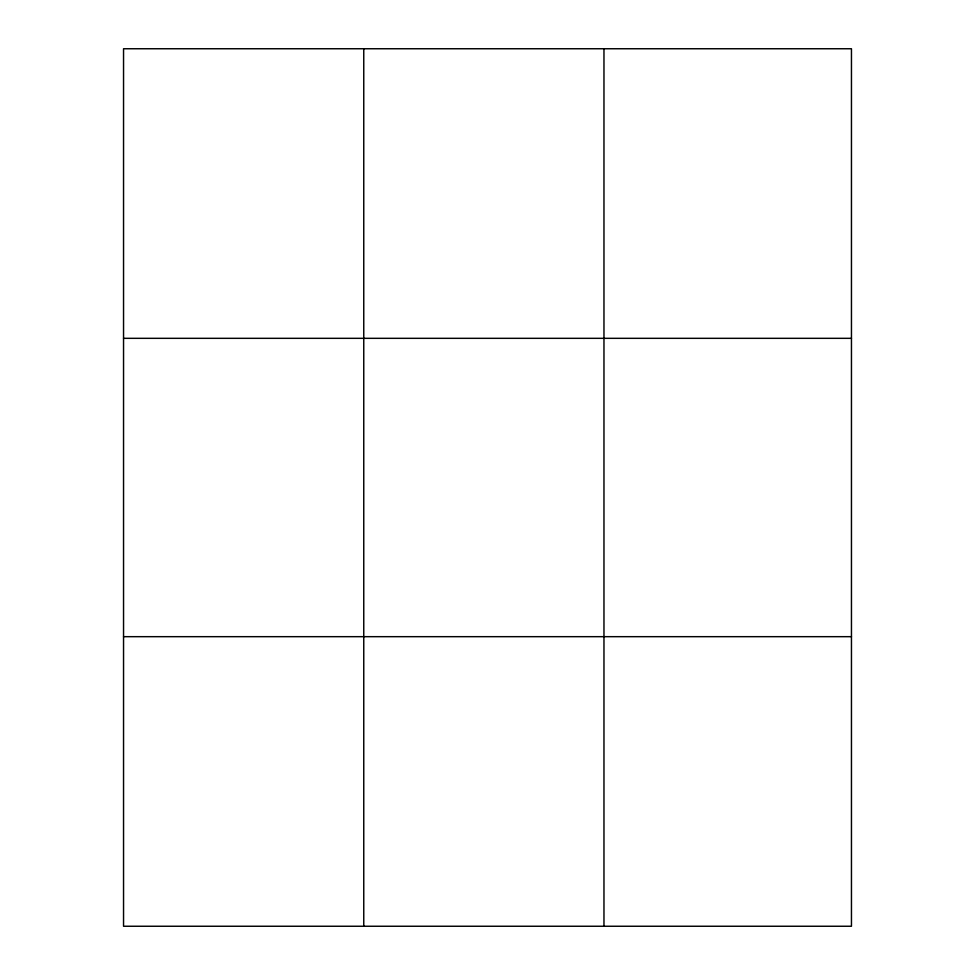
<?xml version="1.0" encoding="UTF-8"?>
<svg xmlns="http://www.w3.org/2000/svg" width="975" height="975" viewBox="0 0 975 975"><rect width="100%" height="100%" fill="white"/><g stroke="black" fill="none" stroke-linecap="round" stroke-linejoin="round"><path stroke-width="1.46" d="M363.76 926.25L363.76 48.75M603.964 926.25L603.964 48.75M851.455 338.325L851.455 48.75L123.545 48.75L123.545 926.25L851.455 926.25L851.455 338.325L123.545 338.325M123.545 636.675L851.455 636.675"/></g></svg>
